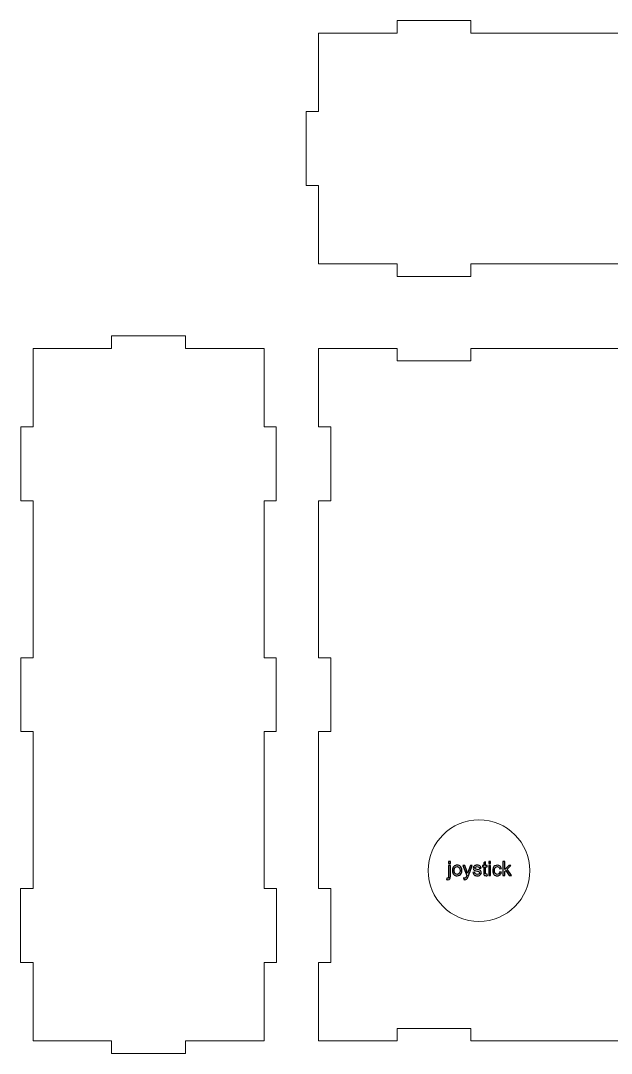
# Model space of a CAD drawing. Header units: millimetres. Extents: x -194 to 181, y 29 to 502.
# Drawn here: x -194.5 to -66.6, y 278.3 to 502 of the extents above; entities that cross this region are included whole.
import ezdxf

# ---------------------------------------------------------------- set-up
doc = ezdxf.new("R2010")
doc.units = ezdxf.units.MM
doc.header["$MEASUREMENT"] = 0
doc.layers.add('Layer 1', color=7, linetype='Continuous')

msp = doc.modelspace()

# ---------------------------------------------------------------- linework, layer by layer
at = {"layer": 'Layer 1', "color": 250, "lineweight": 18}
msp.add_ellipse((-95.2603, 317.874), major_axis=(11, 0), ratio=0.99999091, dxfattribs=at)
for points, knots in [([(-112.9894, 499.3054), (-112.9894, 499.3054), (-112.9894, 502.0054), (-112.9894, 502.0054), (-112.9894, 502.0054), (-112.9894, 502.0054), (-96.9894, 502.0054), (-96.9894, 502.0054), (-96.9894, 502.0054), (-96.9894, 502.0054), (-96.9894, 499.3054), (-96.9894, 499.3054)], [0, 0, 0, 0, 0.25, 0.25, 0.25, 0.25, 0.5, 0.5, 0.5, 0.5, 1, 1, 1, 1]), ([(-112.9894, 499.3054), (-112.9894, 499.3054), (-129.984, 499.3054), (-129.984, 499.3054), (-129.984, 499.3054), (-129.984, 499.3054), (-129.984, 482.3054), (-129.984, 482.3054)], [0, 0, 0, 0, 0.33333333, 0.33333333, 0.33333333, 0.33333333, 1, 1, 1, 1]), ([(-129.984, 466.3054), (-129.984, 466.3054), (-132.684, 466.3054), (-132.684, 466.3054), (-132.684, 466.3054), (-132.684, 466.3054), (-132.684, 482.3054), (-132.684, 482.3054), (-132.684, 482.3054), (-132.684, 482.3054), (-129.984, 482.3054), (-129.984, 482.3054)], [0, 0, 0, 0, 0.25, 0.25, 0.25, 0.25, 0.5, 0.5, 0.5, 0.5, 1, 1, 1, 1]), ([(-129.984, 466.3054), (-129.984, 466.3054), (-129.984, 449.3054), (-129.984, 449.3054), (-129.984, 449.3054), (-129.984, 449.3054), (-112.9894, 449.3054), (-112.9894, 449.3054)], [0, 0, 0, 0, 0.33333333, 0.33333333, 0.33333333, 0.33333333, 1, 1, 1, 1]), ([(-96.9894, 449.3054), (-96.9894, 449.3054), (-96.9894, 446.6054), (-96.9894, 446.6054), (-96.9894, 446.6054), (-96.9894, 446.6054), (-112.9894, 446.6054), (-112.9894, 446.6054), (-112.9894, 446.6054), (-112.9894, 446.6054), (-112.9894, 449.3054), (-112.9894, 449.3054)], [0, 0, 0, 0, 0.25, 0.25, 0.25, 0.25, 0.5, 0.5, 0.5, 0.5, 1, 1, 1, 1]), ([(-158.7977, 430.9954), (-158.7977, 430.9954), (-158.7977, 433.6954), (-158.7977, 433.6954), (-158.7977, 433.6954), (-158.7977, 433.6954), (-174.7977, 433.6954), (-174.7977, 433.6954), (-174.7977, 433.6954), (-174.7977, 433.6954), (-174.7977, 430.9954), (-174.7977, 430.9954)], [0, 0, 0, 0, 0.25, 0.25, 0.25, 0.25, 0.5, 0.5, 0.5, 0.5, 1, 1, 1, 1]), ([(-191.7977, 413.9981), (-191.7977, 413.9981), (-191.7977, 430.9954), (-191.7977, 430.9954), (-191.7977, 430.9954), (-191.7977, 430.9954), (-174.7977, 430.9954), (-174.7977, 430.9954)], [0, 0, 0, 0, 0.33333333, 0.33333333, 0.33333333, 0.33333333, 1, 1, 1, 1]), ([(-158.7977, 430.9954), (-158.7977, 430.9954), (-141.7977, 430.9954), (-141.7977, 430.9954), (-141.7977, 430.9954), (-141.7977, 430.9954), (-141.7977, 413.9981), (-141.7977, 413.9981)], [0, 0, 0, 0, 0.33333333, 0.33333333, 0.33333333, 0.33333333, 1, 1, 1, 1]), ([(-129.984, 413.9981), (-129.984, 413.9981), (-129.984, 430.9954), (-129.984, 430.9954), (-129.984, 430.9954), (-129.984, 430.9954), (-112.9894, 430.9954), (-112.9894, 430.9954)], [0, 0, 0, 0, 0.33333333, 0.33333333, 0.33333333, 0.33333333, 1, 1, 1, 1]), ([(-96.9894, 430.9954), (-96.9894, 430.9954), (-96.9894, 428.2954), (-96.9894, 428.2954), (-96.9894, 428.2954), (-96.9894, 428.2954), (-112.9894, 428.2954), (-112.9894, 428.2954), (-112.9894, 428.2954), (-112.9894, 428.2954), (-112.9894, 430.9954), (-112.9894, 430.9954)], [0, 0, 0, 0, 0.25, 0.25, 0.25, 0.25, 0.5, 0.5, 0.5, 0.5, 1, 1, 1, 1]), ([(-191.7977, 413.9981), (-191.7977, 413.9981), (-194.4324, 413.9981), (-194.4324, 413.9981), (-194.4324, 413.9981), (-194.4324, 413.9981), (-194.4324, 397.9981), (-194.4324, 397.9981), (-194.4324, 397.9981), (-194.4324, 397.9981), (-191.7977, 397.9981), (-191.7977, 397.9981)], [0, 0, 0, 0, 0.25, 0.25, 0.25, 0.25, 0.5, 0.5, 0.5, 0.5, 1, 1, 1, 1]), ([(-141.7977, 413.9981), (-141.7977, 413.9981), (-139.163, 413.9981), (-139.163, 413.9981), (-139.163, 413.9981), (-139.163, 413.9981), (-139.163, 397.9981), (-139.163, 397.9981), (-139.163, 397.9981), (-139.163, 397.9981), (-141.7977, 397.9981), (-141.7977, 397.9981)], [0, 0, 0, 0, 0.25, 0.25, 0.25, 0.25, 0.5, 0.5, 0.5, 0.5, 1, 1, 1, 1]), ([(-129.9961, 413.9981), (-129.9961, 413.9981), (-127.3614, 413.9981), (-127.3614, 413.9981), (-127.3614, 413.9981), (-127.3614, 413.9981), (-127.3614, 397.9981), (-127.3614, 397.9981), (-127.3614, 397.9981), (-127.3614, 397.9981), (-129.9961, 397.9981), (-129.9961, 397.9981)], [0, 0, 0, 0, 0.25, 0.25, 0.25, 0.25, 0.5, 0.5, 0.5, 0.5, 1, 1, 1, 1]), ([(-191.7977, 363.9954), (-191.7977, 363.9954), (-194.4324, 363.9954), (-194.4324, 363.9954), (-194.4324, 363.9954), (-194.4324, 363.9954), (-194.4324, 347.9954), (-194.4324, 347.9954), (-194.4324, 347.9954), (-194.4324, 347.9954), (-191.7977, 347.9954), (-191.7977, 347.9954)], [0, 0, 0, 0, 0.25, 0.25, 0.25, 0.25, 0.5, 0.5, 0.5, 0.5, 1, 1, 1, 1]), ([(-141.7977, 363.9954), (-141.7977, 363.9954), (-139.163, 363.9954), (-139.163, 363.9954), (-139.163, 363.9954), (-139.163, 363.9954), (-139.163, 347.9954), (-139.163, 347.9954), (-139.163, 347.9954), (-139.163, 347.9954), (-141.7977, 347.9954), (-141.7977, 347.9954)], [0, 0, 0, 0, 0.25, 0.25, 0.25, 0.25, 0.5, 0.5, 0.5, 0.5, 1, 1, 1, 1]), ([(-129.9961, 363.9954), (-129.9961, 363.9954), (-127.3614, 363.9954), (-127.3614, 363.9954), (-127.3614, 363.9954), (-127.3614, 363.9954), (-127.3614, 347.9954), (-127.3614, 347.9954), (-127.3614, 347.9954), (-127.3614, 347.9954), (-129.9961, 347.9954), (-129.9961, 347.9954)], [0, 0, 0, 0, 0.25, 0.25, 0.25, 0.25, 0.5, 0.5, 0.5, 0.5, 1, 1, 1, 1]), ([(-191.7977, 313.9927), (-191.7977, 313.9927), (-194.4977, 313.9927), (-194.4977, 313.9927), (-194.4977, 313.9927), (-194.4977, 313.9927), (-194.4977, 297.9927), (-194.4977, 297.9927), (-194.4977, 297.9927), (-194.4977, 297.9927), (-191.7977, 297.9927), (-191.7977, 297.9927)], [0, 0, 0, 0, 0.25, 0.25, 0.25, 0.25, 0.5, 0.5, 0.5, 0.5, 1, 1, 1, 1]), ([(-141.7977, 313.9927), (-141.7977, 313.9927), (-139.0977, 313.9927), (-139.0977, 313.9927), (-139.0977, 313.9927), (-139.0977, 313.9927), (-139.0977, 297.9927), (-139.0977, 297.9927), (-139.0977, 297.9927), (-139.0977, 297.9927), (-141.7977, 297.9927), (-141.7977, 297.9927)], [0, 0, 0, 0, 0.25, 0.25, 0.25, 0.25, 0.5, 0.5, 0.5, 0.5, 1, 1, 1, 1]), ([(-129.9961, 313.9927), (-129.9961, 313.9927), (-127.2961, 313.9927), (-127.2961, 313.9927), (-127.2961, 313.9927), (-127.2961, 313.9927), (-127.2961, 297.9927), (-127.2961, 297.9927), (-127.2961, 297.9927), (-127.2961, 297.9927), (-129.9961, 297.9927), (-129.9961, 297.9927)], [0, 0, 0, 0, 0.25, 0.25, 0.25, 0.25, 0.5, 0.5, 0.5, 0.5, 1, 1, 1, 1]), ([(-174.7977, 280.9954), (-174.7977, 280.9954), (-191.7977, 280.9954), (-191.7977, 280.9954), (-191.7977, 280.9954), (-191.7977, 280.9954), (-191.7977, 297.9927), (-191.7977, 297.9927)], [0, 0, 0, 0, 0.33333333, 0.33333333, 0.33333333, 0.33333333, 1, 1, 1, 1]), ([(-141.7977, 297.9927), (-141.7977, 297.9927), (-141.7977, 280.9954), (-141.7977, 280.9954), (-141.7977, 280.9954), (-141.7977, 280.9954), (-158.7977, 280.9954), (-158.7977, 280.9954)], [0, 0, 0, 0, 0.33333333, 0.33333333, 0.33333333, 0.33333333, 1, 1, 1, 1]), ([(-112.9948, 280.9954), (-112.9948, 280.9954), (-129.984, 280.9954), (-129.984, 280.9954), (-129.984, 280.9954), (-129.984, 280.9954), (-129.984, 297.9927), (-129.984, 297.9927)], [0, 0, 0, 0, 0.33333333, 0.33333333, 0.33333333, 0.33333333, 1, 1, 1, 1]), ([(-96.9948, 280.9954), (-96.9948, 280.9954), (-96.9948, 283.6954), (-96.9948, 283.6954), (-96.9948, 283.6954), (-96.9948, 283.6954), (-112.9948, 283.6954), (-112.9948, 283.6954), (-112.9948, 283.6954), (-112.9948, 283.6954), (-112.9948, 280.9954), (-112.9948, 280.9954)], [0, 0, 0, 0, 0.25, 0.25, 0.25, 0.25, 0.5, 0.5, 0.5, 0.5, 1, 1, 1, 1]), ([(-158.7977, 280.9954), (-158.7977, 280.9954), (-158.7977, 278.2954), (-158.7977, 278.2954), (-158.7977, 278.2954), (-158.7977, 278.2954), (-174.7977, 278.2954), (-174.7977, 278.2954), (-174.7977, 278.2954), (-174.7977, 278.2954), (-174.7977, 280.9954), (-174.7977, 280.9954)], [0, 0, 0, 0, 0.25, 0.25, 0.25, 0.25, 0.5, 0.5, 0.5, 0.5, 1, 1, 1, 1])]:
    msp.add_open_spline(points, degree=3, knots=knots, dxfattribs=at)
for points in [[(-62.9867, 499.3054), (-62.9867, 499.3054), (-96.9894, 499.3054), (-96.9894, 499.3054)], [(-96.9894, 449.3054), (-96.9894, 449.3054), (-62.9867, 449.3054), (-62.9867, 449.3054)], [(-96.9894, 430.9954), (-96.9894, 430.9954), (-62.9867, 430.9954), (-62.9867, 430.9954)], [(-191.7977, 363.9954), (-191.7977, 363.9954), (-191.7977, 397.9981), (-191.7977, 397.9981)], [(-141.7977, 397.9981), (-141.7977, 397.9981), (-141.7977, 363.9954), (-141.7977, 363.9954)], [(-129.984, 363.9954), (-129.984, 363.9954), (-129.984, 397.9981), (-129.984, 397.9981)], [(-191.7977, 313.9927), (-191.7977, 313.9927), (-191.7977, 347.9954), (-191.7977, 347.9954)], [(-141.7977, 347.9954), (-141.7977, 347.9954), (-141.7977, 313.9927), (-141.7977, 313.9927)], [(-129.984, 313.9927), (-129.984, 313.9927), (-129.984, 347.9954), (-129.984, 347.9954)], [(-62.9921, 280.9954), (-62.9921, 280.9954), (-96.9948, 280.9954), (-96.9948, 280.9954)]]:
    msp.add_open_spline(points, degree=3, dxfattribs=at)
at = {"layer": 'Layer 1', "color": 250}
for points, knots in [([(-102.288, 315.9535), (-102.288, 315.9535), (-102.2196, 316.2689), (-102.2196, 316.2689), (-102.2196, 316.2689), (-102.1448, 316.2498), (-102.0862, 316.24), (-102.0432, 316.24), (-102.0432, 316.24), (-101.967, 316.24), (-101.9106, 316.2654), (-101.8732, 316.3155), (-101.8732, 316.3155), (-101.8358, 316.3656), (-101.8167, 316.4919), (-101.8167, 316.6929), (-101.8167, 316.6929), (-101.8167, 316.6929), (-101.8167, 319.0001), (-101.8167, 319.0001), (-101.8167, 319.0001), (-101.8167, 319.0001), (-101.4442, 319.0001), (-101.4442, 319.0001), (-101.4442, 319.0001), (-101.4442, 319.0001), (-101.4442, 316.6852), (-101.4442, 316.6852), (-101.4442, 316.6852), (-101.4442, 316.4149), (-101.4795, 316.2266), (-101.55, 316.1207), (-101.55, 316.1207), (-101.6396, 315.9832), (-101.7885, 315.914), (-101.9966, 315.914), (-101.9966, 315.914), (-102.0975, 315.914), (-102.1942, 315.9274), (-102.288, 315.9535)], [0, 0, 0, 0, 0.09090909, 0.09090909, 0.09090909, 0.09090909, 0.18181818, 0.18181818, 0.18181818, 0.18181818, 0.27272727, 0.27272727, 0.27272727, 0.27272727, 0.36363636, 0.36363636, 0.36363636, 0.36363636, 0.45454545, 0.45454545, 0.45454545, 0.45454545, 0.54545455, 0.54545455, 0.54545455, 0.54545455, 0.63636364, 0.63636364, 0.63636364, 0.63636364, 0.72727273, 0.72727273, 0.72727273, 0.72727273, 0.81818182, 0.81818182, 0.81818182, 0.81818182, 1, 1, 1, 1]), ([(-101.8167, 319.4022), (-101.8167, 319.4022), (-101.8167, 319.834), (-101.8167, 319.834), (-101.8167, 319.834), (-101.8167, 319.834), (-101.4442, 319.834), (-101.4442, 319.834), (-101.4442, 319.834), (-101.4442, 319.834), (-101.4442, 319.4022), (-101.4442, 319.4022), (-101.4442, 319.4022), (-101.4442, 319.4022), (-101.8167, 319.4022), (-101.8167, 319.4022)], [0, 0, 0, 0, 0.2, 0.2, 0.2, 0.2, 0.4, 0.4, 0.4, 0.4, 0.6, 0.6, 0.6, 0.6, 1, 1, 1, 1]), ([(-101.0138, 317.9015), (-101.0138, 318.3072), (-100.9009, 318.6078), (-100.6744, 318.8032), (-100.6744, 318.8032), (-100.486, 318.9655), (-100.2553, 319.0466), (-99.9837, 319.0466), (-99.9837, 319.0466), (-99.6824, 319.0466), (-99.4355, 318.9479), (-99.2436, 318.7503), (-99.2436, 318.7503), (-99.0524, 318.5535), (-98.9564, 318.2804), (-98.9564, 317.9326), (-98.9564, 317.9326), (-98.9564, 317.6504), (-98.9988, 317.4288), (-99.0834, 317.2673), (-99.0834, 317.2673), (-99.1681, 317.1057), (-99.2916, 316.9801), (-99.4538, 316.8905), (-99.4538, 316.8905), (-99.6154, 316.8009), (-99.7925, 316.7564), (-99.9837, 316.7564), (-99.9837, 316.7564), (-100.2913, 316.7564), (-100.5397, 316.8545), (-100.7295, 317.0514), (-100.7295, 317.0514), (-100.9193, 317.2482), (-101.0138, 317.5318), (-101.0138, 317.9015)], [0, 0, 0, 0, 0.1, 0.1, 0.1, 0.1, 0.2, 0.2, 0.2, 0.2, 0.3, 0.3, 0.3, 0.3, 0.4, 0.4, 0.4, 0.4, 0.5, 0.5, 0.5, 0.5, 0.6, 0.6, 0.6, 0.6, 0.7, 0.7, 0.7, 0.7, 0.8, 0.8, 0.8, 0.8, 1, 1, 1, 1]), ([(-100.6328, 317.9008), (-100.6328, 317.62), (-100.5714, 317.4098), (-100.4487, 317.2708), (-100.4487, 317.2708), (-100.3252, 317.1311), (-100.1707, 317.0612), (-99.9837, 317.0612), (-99.9837, 317.0612), (-99.7988, 317.0612), (-99.645, 317.1311), (-99.5216, 317.2715), (-99.5216, 317.2715), (-99.3988, 317.4119), (-99.3374, 317.6257), (-99.3374, 317.9128), (-99.3374, 317.9128), (-99.3374, 318.1838), (-99.3995, 318.3891), (-99.523, 318.5281), (-99.523, 318.5281), (-99.6464, 318.6678), (-99.8003, 318.7376), (-99.9837, 318.7376), (-99.9837, 318.7376), (-100.1707, 318.7376), (-100.3252, 318.6685), (-100.4487, 318.5295), (-100.4487, 318.5295), (-100.5714, 318.3905), (-100.6328, 318.1809), (-100.6328, 317.9008)], [0, 0, 0, 0, 0.11111111, 0.11111111, 0.11111111, 0.11111111, 0.22222222, 0.22222222, 0.22222222, 0.22222222, 0.33333333, 0.33333333, 0.33333333, 0.33333333, 0.44444444, 0.44444444, 0.44444444, 0.44444444, 0.55555556, 0.55555556, 0.55555556, 0.55555556, 0.66666667, 0.66666667, 0.66666667, 0.66666667, 0.77777778, 0.77777778, 0.77777778, 0.77777778, 1, 1, 1, 1]), ([(-98.5366, 315.9585), (-98.5366, 315.9585), (-98.579, 316.3028), (-98.579, 316.3028), (-98.579, 316.3028), (-98.4971, 316.2809), (-98.4266, 316.2696), (-98.3659, 316.2696), (-98.3659, 316.2696), (-98.2826, 316.2696), (-98.2163, 316.2837), (-98.1669, 316.3112), (-98.1669, 316.3112), (-98.1168, 316.3387), (-98.0759, 316.3776), (-98.0442, 316.4269), (-98.0442, 316.4269), (-98.0209, 316.4643), (-97.9828, 316.5568), (-97.9306, 316.7049), (-97.9306, 316.7049), (-97.9235, 316.7254), (-97.9129, 316.7557), (-97.8974, 316.7959), (-97.8974, 316.7959), (-97.8974, 316.7959), (-98.7314, 319.0001), (-98.7314, 319.0001), (-98.7314, 319.0001), (-98.7314, 319.0001), (-98.3334, 319.0001), (-98.3334, 319.0001), (-98.3334, 319.0001), (-98.3334, 319.0001), (-97.8748, 317.7315), (-97.8748, 317.7315), (-97.8748, 317.7315), (-97.8149, 317.5713), (-97.7619, 317.402), (-97.7147, 317.2242), (-97.7147, 317.2242), (-97.6716, 317.3914), (-97.6208, 317.5565), (-97.5616, 317.7188), (-97.5616, 317.7188), (-97.5616, 317.7188), (-97.0931, 319.0001), (-97.0931, 319.0001), (-97.0931, 319.0001), (-97.0931, 319.0001), (-96.7213, 319.0001), (-96.7213, 319.0001), (-96.7213, 319.0001), (-96.7213, 319.0001), (-97.5517, 316.7649), (-97.5517, 316.7649), (-97.5517, 316.7649), (-97.6413, 316.5243), (-97.7111, 316.3592), (-97.7612, 316.2682), (-97.7612, 316.2682), (-97.8276, 316.1461), (-97.9038, 316.0565), (-97.9891, 315.9994), (-97.9891, 315.9994), (-98.0752, 315.9422), (-98.1775, 315.914), (-98.296, 315.914), (-98.296, 315.914), (-98.368, 315.914), (-98.4484, 315.9288), (-98.5366, 315.9585)], [0, 0, 0, 0, 0.05263158, 0.05263158, 0.05263158, 0.05263158, 0.10526316, 0.10526316, 0.10526316, 0.10526316, 0.15789474, 0.15789474, 0.15789474, 0.15789474, 0.21052632, 0.21052632, 0.21052632, 0.21052632, 0.26315789, 0.26315789, 0.26315789, 0.26315789, 0.31578947, 0.31578947, 0.31578947, 0.31578947, 0.36842105, 0.36842105, 0.36842105, 0.36842105, 0.42105263, 0.42105263, 0.42105263, 0.42105263, 0.47368421, 0.47368421, 0.47368421, 0.47368421, 0.52631579, 0.52631579, 0.52631579, 0.52631579, 0.57894737, 0.57894737, 0.57894737, 0.57894737, 0.63157895, 0.63157895, 0.63157895, 0.63157895, 0.68421053, 0.68421053, 0.68421053, 0.68421053, 0.73684211, 0.73684211, 0.73684211, 0.73684211, 0.78947368, 0.78947368, 0.78947368, 0.78947368, 0.84210526, 0.84210526, 0.84210526, 0.84210526, 0.89473684, 0.89473684, 0.89473684, 0.89473684, 1, 1, 1, 1]), ([(-96.5512, 317.4592), (-96.5512, 317.4592), (-96.1829, 317.5184), (-96.1829, 317.5184), (-96.1829, 317.5184), (-96.1624, 317.371), (-96.1046, 317.2581), (-96.01, 317.1791), (-96.01, 317.1791), (-95.9155, 317.1007), (-95.7828, 317.0612), (-95.6135, 317.0612), (-95.6135, 317.0612), (-95.442, 317.0612), (-95.315, 317.0958), (-95.2318, 317.1657), (-95.2318, 317.1657), (-95.1492, 317.2348), (-95.1076, 317.3166), (-95.1076, 317.4105), (-95.1076, 317.4105), (-95.1076, 317.4944), (-95.145, 317.5608), (-95.2191, 317.6087), (-95.2191, 317.6087), (-95.2713, 317.6419), (-95.3983, 317.6835), (-95.6001, 317.735), (-95.6001, 317.735), (-95.8724, 317.8035), (-96.0608, 317.8627), (-96.1666, 317.9128), (-96.1666, 317.9128), (-96.2718, 317.9636), (-96.3515, 318.0328), (-96.4058, 318.1217), (-96.4058, 318.1217), (-96.4602, 318.2099), (-96.4877, 318.3079), (-96.4877, 318.4152), (-96.4877, 318.4152), (-96.4877, 318.5133), (-96.4651, 318.6036), (-96.4206, 318.6868), (-96.4206, 318.6868), (-96.3755, 318.7701), (-96.3148, 318.8392), (-96.2379, 318.8943), (-96.2379, 318.8943), (-96.18, 318.9366), (-96.101, 318.9726), (-96.0015, 319.0022), (-96.0015, 319.0022), (-95.9014, 319.0318), (-95.7948, 319.0466), (-95.6805, 319.0466), (-95.6805, 319.0466), (-95.5084, 319.0466), (-95.3574, 319.022), (-95.2276, 318.9719), (-95.2276, 318.9719), (-95.097, 318.9225), (-95.0011, 318.8547), (-94.939, 318.7701), (-94.939, 318.7701), (-94.8776, 318.6847), (-94.8346, 318.5711), (-94.8113, 318.4286), (-94.8113, 318.4286), (-94.8113, 318.4286), (-95.1753, 318.3778), (-95.1753, 318.3778), (-95.1753, 318.3778), (-95.1916, 318.4921), (-95.2396, 318.5817), (-95.3186, 318.6459), (-95.3186, 318.6459), (-95.3976, 318.7101), (-95.5091, 318.7419), (-95.6537, 318.7419), (-95.6537, 318.7419), (-95.8237, 318.7419), (-95.9458, 318.7136), (-96.0185, 318.6572), (-96.0185, 318.6572), (-96.0911, 318.6007), (-96.1278, 318.5344), (-96.1278, 318.4589), (-96.1278, 318.4589), (-96.1278, 318.4109), (-96.113, 318.3672), (-96.0827, 318.3284), (-96.0827, 318.3284), (-96.0523, 318.2889), (-96.0051, 318.2557), (-95.9402, 318.2296), (-95.9402, 318.2296), (-95.9028, 318.2155), (-95.7941, 318.1838), (-95.6121, 318.1344), (-95.6121, 318.1344), (-95.3496, 318.0645), (-95.1662, 318.0067), (-95.0618, 317.9622), (-95.0618, 317.9622), (-94.9573, 317.9178), (-94.8755, 317.8522), (-94.8162, 317.7675), (-94.8162, 317.7675), (-94.7562, 317.6821), (-94.7266, 317.5763), (-94.7266, 317.4493), (-94.7266, 317.4493), (-94.7266, 317.3258), (-94.7626, 317.2094), (-94.8353, 317.1), (-94.8353, 317.1), (-94.9079, 316.9907), (-95.0124, 316.906), (-95.1485, 316.846), (-95.1485, 316.846), (-95.2854, 316.7861), (-95.4399, 316.7564), (-95.6121, 316.7564), (-95.6121, 316.7564), (-95.8971, 316.7564), (-96.1151, 316.8157), (-96.2647, 316.9335), (-96.2647, 316.9335), (-96.4143, 317.0521), (-96.5095, 317.227), (-96.5512, 317.4592)], [0, 0, 0, 0, 0.02941176, 0.02941176, 0.02941176, 0.02941176, 0.05882353, 0.05882353, 0.05882353, 0.05882353, 0.08823529, 0.08823529, 0.08823529, 0.08823529, 0.11764706, 0.11764706, 0.11764706, 0.11764706, 0.14705882, 0.14705882, 0.14705882, 0.14705882, 0.17647059, 0.17647059, 0.17647059, 0.17647059, 0.20588235, 0.20588235, 0.20588235, 0.20588235, 0.23529412, 0.23529412, 0.23529412, 0.23529412, 0.26470588, 0.26470588, 0.26470588, 0.26470588, 0.29411765, 0.29411765, 0.29411765, 0.29411765, 0.32352941, 0.32352941, 0.32352941, 0.32352941, 0.35294118, 0.35294118, 0.35294118, 0.35294118, 0.38235294, 0.38235294, 0.38235294, 0.38235294, 0.41176471, 0.41176471, 0.41176471, 0.41176471, 0.44117647, 0.44117647, 0.44117647, 0.44117647, 0.47058824, 0.47058824, 0.47058824, 0.47058824, 0.5, 0.5, 0.5, 0.5, 0.52941176, 0.52941176, 0.52941176, 0.52941176, 0.55882353, 0.55882353, 0.55882353, 0.55882353, 0.58823529, 0.58823529, 0.58823529, 0.58823529, 0.61764706, 0.61764706, 0.61764706, 0.61764706, 0.64705882, 0.64705882, 0.64705882, 0.64705882, 0.67647059, 0.67647059, 0.67647059, 0.67647059, 0.70588235, 0.70588235, 0.70588235, 0.70588235, 0.73529412, 0.73529412, 0.73529412, 0.73529412, 0.76470588, 0.76470588, 0.76470588, 0.76470588, 0.79411765, 0.79411765, 0.79411765, 0.79411765, 0.82352941, 0.82352941, 0.82352941, 0.82352941, 0.85294118, 0.85294118, 0.85294118, 0.85294118, 0.88235294, 0.88235294, 0.88235294, 0.88235294, 0.91176471, 0.91176471, 0.91176471, 0.91176471, 0.94117647, 0.94117647, 0.94117647, 0.94117647, 1, 1, 1, 1]), ([(-93.4777, 317.1353), (-93.4777, 317.1353), (-93.4269, 316.8065), (-93.4269, 316.8065), (-93.4269, 316.8065), (-93.5314, 316.7847), (-93.6252, 316.7734), (-93.707, 316.7734), (-93.707, 316.7734), (-93.8418, 316.7734), (-93.9462, 316.7945), (-94.021, 316.8376), (-94.021, 316.8376), (-94.0951, 316.8806), (-94.1473, 316.9363), (-94.1776, 317.0062), (-94.1776, 317.0062), (-94.208, 317.076), (-94.2228, 317.2228), (-94.2228, 317.4465), (-94.2228, 317.4465), (-94.2228, 317.4465), (-94.2228, 318.7122), (-94.2228, 318.7122), (-94.2228, 318.7122), (-94.2228, 318.7122), (-94.498, 318.7122), (-94.498, 318.7122), (-94.498, 318.7122), (-94.498, 318.7122), (-94.498, 319.0001), (-94.498, 319.0001), (-94.498, 319.0001), (-94.498, 319.0001), (-94.2228, 319.0001), (-94.2228, 319.0001), (-94.2228, 319.0001), (-94.2228, 319.0001), (-94.2228, 319.5434), (-94.2228, 319.5434), (-94.2228, 319.5434), (-94.2228, 319.5434), (-93.8503, 319.767), (-93.8503, 319.767), (-93.8503, 319.767), (-93.8503, 319.767), (-93.8503, 319.0001), (-93.8503, 319.0001), (-93.8503, 319.0001), (-93.8503, 319.0001), (-93.4777, 319.0001), (-93.4777, 319.0001), (-93.4777, 319.0001), (-93.4777, 319.0001), (-93.4777, 318.7122), (-93.4777, 318.7122), (-93.4777, 318.7122), (-93.4777, 318.7122), (-93.8503, 318.7122), (-93.8503, 318.7122), (-93.8503, 318.7122), (-93.8503, 318.7122), (-93.8503, 317.4253), (-93.8503, 317.4253), (-93.8503, 317.4253), (-93.8503, 317.3188), (-93.8439, 317.2503), (-93.8305, 317.22), (-93.8305, 317.22), (-93.8178, 317.1896), (-93.7967, 317.1657), (-93.767, 317.1473), (-93.767, 317.1473), (-93.7374, 317.1297), (-93.6951, 317.1205), (-93.64, 317.1205), (-93.64, 317.1205), (-93.5991, 317.1205), (-93.5448, 317.1254), (-93.4777, 317.1353)], [0, 0, 0, 0, 0.04761905, 0.04761905, 0.04761905, 0.04761905, 0.0952381, 0.0952381, 0.0952381, 0.0952381, 0.14285714, 0.14285714, 0.14285714, 0.14285714, 0.19047619, 0.19047619, 0.19047619, 0.19047619, 0.23809524, 0.23809524, 0.23809524, 0.23809524, 0.28571429, 0.28571429, 0.28571429, 0.28571429, 0.33333333, 0.33333333, 0.33333333, 0.33333333, 0.38095238, 0.38095238, 0.38095238, 0.38095238, 0.42857143, 0.42857143, 0.42857143, 0.42857143, 0.47619048, 0.47619048, 0.47619048, 0.47619048, 0.52380952, 0.52380952, 0.52380952, 0.52380952, 0.57142857, 0.57142857, 0.57142857, 0.57142857, 0.61904762, 0.61904762, 0.61904762, 0.61904762, 0.66666667, 0.66666667, 0.66666667, 0.66666667, 0.71428571, 0.71428571, 0.71428571, 0.71428571, 0.76190476, 0.76190476, 0.76190476, 0.76190476, 0.80952381, 0.80952381, 0.80952381, 0.80952381, 0.85714286, 0.85714286, 0.85714286, 0.85714286, 0.9047619, 0.9047619, 0.9047619, 0.9047619, 1, 1, 1, 1]), ([(-93.1101, 319.4107), (-93.1101, 319.4107), (-93.1101, 319.834), (-93.1101, 319.834), (-93.1101, 319.834), (-93.1101, 319.834), (-92.7376, 319.834), (-92.7376, 319.834), (-92.7376, 319.834), (-92.7376, 319.834), (-92.7376, 319.4107), (-92.7376, 319.4107), (-92.7376, 319.4107), (-92.7376, 319.4107), (-93.1101, 319.4107), (-93.1101, 319.4107)], [0, 0, 0, 0, 0.2, 0.2, 0.2, 0.2, 0.4, 0.4, 0.4, 0.4, 0.6, 0.6, 0.6, 0.6, 1, 1, 1, 1]), ([(-93.1101, 316.803), (-93.1101, 316.803), (-93.1101, 319.0001), (-93.1101, 319.0001), (-93.1101, 319.0001), (-93.1101, 319.0001), (-92.7376, 319.0001), (-92.7376, 319.0001), (-92.7376, 319.0001), (-92.7376, 319.0001), (-92.7376, 316.803), (-92.7376, 316.803), (-92.7376, 316.803), (-92.7376, 316.803), (-93.1101, 316.803), (-93.1101, 316.803)], [0, 0, 0, 0, 0.2, 0.2, 0.2, 0.2, 0.4, 0.4, 0.4, 0.4, 0.6, 0.6, 0.6, 0.6, 1, 1, 1, 1]), ([(-90.7345, 317.6073), (-90.7345, 317.6073), (-90.3704, 317.5565), (-90.3704, 317.5565), (-90.3704, 317.5565), (-90.4107, 317.3061), (-90.5123, 317.1106), (-90.6767, 316.9688), (-90.6767, 316.9688), (-90.8411, 316.827), (-91.0435, 316.7564), (-91.2827, 316.7564), (-91.2827, 316.7564), (-91.5826, 316.7564), (-91.8239, 316.8545), (-92.0059, 317.0506), (-92.0059, 317.0506), (-92.1887, 317.2468), (-92.2797, 317.5276), (-92.2797, 317.8931), (-92.2797, 317.8931), (-92.2797, 318.1301), (-92.2402, 318.3369), (-92.1618, 318.5147), (-92.1618, 318.5147), (-92.0835, 318.6918), (-91.9643, 318.8251), (-91.8034, 318.9133), (-91.8034, 318.9133), (-91.6433, 319.0022), (-91.469, 319.0466), (-91.2799, 319.0466), (-91.2799, 319.0466), (-91.0421, 319.0466), (-90.8467, 318.9867), (-90.6957, 318.866), (-90.6957, 318.866), (-90.544, 318.7454), (-90.4466, 318.5739), (-90.4043, 318.3524), (-90.4043, 318.3524), (-90.4043, 318.3524), (-90.7641, 318.2974), (-90.7641, 318.2974), (-90.7641, 318.2974), (-90.7987, 318.4448), (-90.8594, 318.5556), (-90.9476, 318.6304), (-90.9476, 318.6304), (-91.0351, 318.7045), (-91.1409, 318.7419), (-91.2651, 318.7419), (-91.2651, 318.7419), (-91.4528, 318.7419), (-91.6052, 318.6748), (-91.723, 318.5408), (-91.723, 318.5408), (-91.8401, 318.406), (-91.8987, 318.1943), (-91.8987, 317.9037), (-91.8987, 317.9037), (-91.8987, 317.6087), (-91.8422, 317.395), (-91.7293, 317.2616), (-91.7293, 317.2616), (-91.6157, 317.1283), (-91.4683, 317.0612), (-91.287, 317.0612), (-91.287, 317.0612), (-91.1402, 317.0612), (-91.0181, 317.1057), (-90.9208, 317.1953), (-90.9208, 317.1953), (-90.8227, 317.2842), (-90.7606, 317.4218), (-90.7345, 317.6073)], [0, 0, 0, 0, 0.05, 0.05, 0.05, 0.05, 0.1, 0.1, 0.1, 0.1, 0.15, 0.15, 0.15, 0.15, 0.2, 0.2, 0.2, 0.2, 0.25, 0.25, 0.25, 0.25, 0.3, 0.3, 0.3, 0.3, 0.35, 0.35, 0.35, 0.35, 0.4, 0.4, 0.4, 0.4, 0.45, 0.45, 0.45, 0.45, 0.5, 0.5, 0.5, 0.5, 0.55, 0.55, 0.55, 0.55, 0.6, 0.6, 0.6, 0.6, 0.65, 0.65, 0.65, 0.65, 0.7, 0.7, 0.7, 0.7, 0.75, 0.75, 0.75, 0.75, 0.8, 0.8, 0.8, 0.8, 0.85, 0.85, 0.85, 0.85, 0.9, 0.9, 0.9, 0.9, 1, 1, 1, 1]), ([(-90.0515, 316.803), (-90.0515, 316.803), (-90.0515, 319.834), (-90.0515, 319.834), (-90.0515, 319.834), (-90.0515, 319.834), (-89.679, 319.834), (-89.679, 319.834), (-89.679, 319.834), (-89.679, 319.834), (-89.679, 318.1076), (-89.679, 318.1076), (-89.679, 318.1076), (-89.679, 318.1076), (-88.7984, 319.0001), (-88.7984, 319.0001), (-88.7984, 319.0001), (-88.7984, 319.0001), (-88.3172, 319.0001), (-88.3172, 319.0001), (-88.3172, 319.0001), (-88.3172, 319.0001), (-89.1554, 318.1838), (-89.1554, 318.1838), (-89.1554, 318.1838), (-89.1554, 318.1838), (-88.2326, 316.803), (-88.2326, 316.803), (-88.2326, 316.803), (-88.2326, 316.803), (-88.6912, 316.803), (-88.6912, 316.803), (-88.6912, 316.803), (-88.6912, 316.803), (-89.4207, 317.9255), (-89.4207, 317.9255), (-89.4207, 317.9255), (-89.4207, 317.9255), (-89.679, 317.6744), (-89.679, 317.6744), (-89.679, 317.6744), (-89.679, 317.6744), (-89.679, 316.803), (-89.679, 316.803), (-89.679, 316.803), (-89.679, 316.803), (-90.0515, 316.803), (-90.0515, 316.803)], [0, 0, 0, 0, 0.07692308, 0.07692308, 0.07692308, 0.07692308, 0.15384615, 0.15384615, 0.15384615, 0.15384615, 0.23076923, 0.23076923, 0.23076923, 0.23076923, 0.30769231, 0.30769231, 0.30769231, 0.30769231, 0.38461538, 0.38461538, 0.38461538, 0.38461538, 0.46153846, 0.46153846, 0.46153846, 0.46153846, 0.53846154, 0.53846154, 0.53846154, 0.53846154, 0.61538462, 0.61538462, 0.61538462, 0.61538462, 0.69230769, 0.69230769, 0.69230769, 0.69230769, 0.76923077, 0.76923077, 0.76923077, 0.76923077, 0.84615385, 0.84615385, 0.84615385, 0.84615385, 1, 1, 1, 1])]:
    msp.add_open_spline(points, degree=3, knots=knots, dxfattribs=at)

doc.saveas('drawing.dxf')
